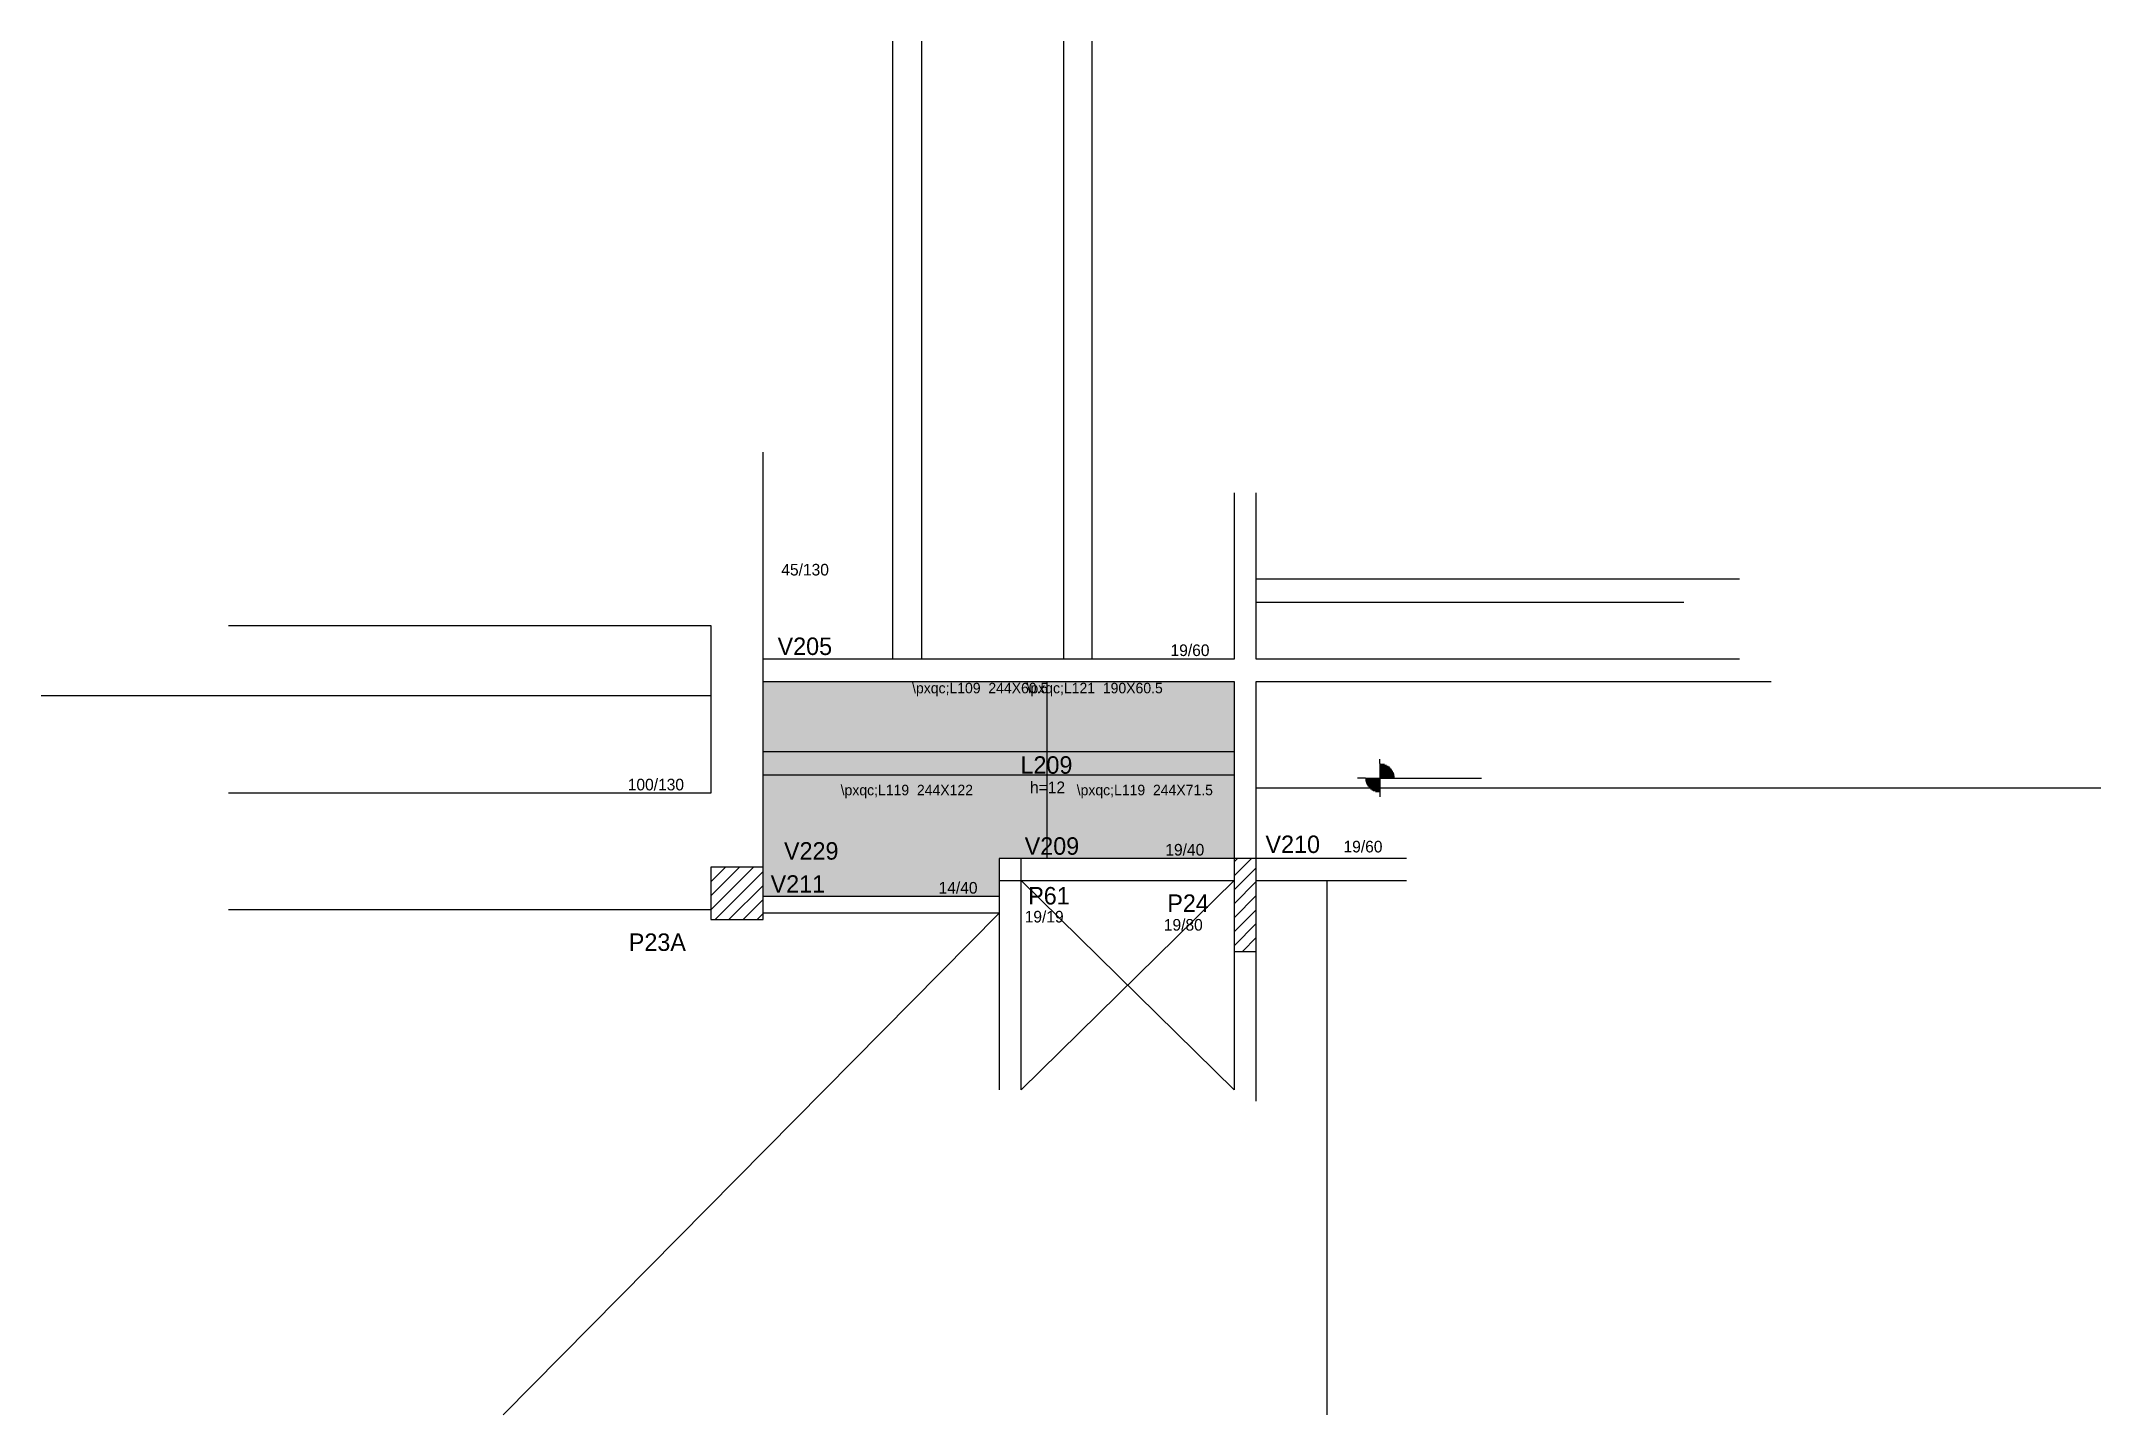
# Model space of a CAD drawing. Header units: metres. Extents: x 4334 to 6104, y 1701 to 2881.
import ezdxf

# ---------------------------------------------------------------- set-up
doc = ezdxf.new("R2010")
doc.units = ezdxf.units.M
for name, color, linetype in [('1', 7, 'Continuous'), ('3', 7, 'Continuous'), ('4', 7, 'Continuous'), ('7', 7, 'Continuous'), ('AUX00', 7, 'Continuous'), ('Hachura', 7, 'Continuous'), ('Painéis', 7, 'Continuous'), ('REAPROVEITAMENTO', 7, 'Continuous')]:
    doc.layers.add(name, color=color, linetype=linetype)

msp = doc.modelspace()

# ---------------------------------------------------------------- hatches: boundary and pattern name
at = {"layer": 'Hachura'}
h = msp.add_hatch(color=7, dxfattribs=at)
h.dxf.hatch_style = 1
h.paths.add_polyline_path([(5359.4, 2250.1), (4954.4, 2250.1), (4954.4, 2250.1), (4954.4, 2270.1), (4954.4, 2270.1), (5359.4, 2270.1), (5359.4, 2270.1), (5359.4, 2250.1)])
at = {"layer": 'REAPROVEITAMENTO'}
h = msp.add_hatch(color=7, dxfattribs=at)
h.dxf.hatch_style = 1
h.paths.add_polyline_path([(5157.4, 2178.6), (5359.4, 2178.6), (5359.4, 2178.6), (5359.4, 2330.6), (5359.4, 2330.6), (4954.4, 2330.6), (4954.4, 2330.6), (4954.4, 2145.7), (4954.4, 2145.7), (5157.4, 2145.7), (5157.4, 2145.7), (5157.4, 2178.6)])

# ---------------------------------------------------------------- linework, layer by layer
at = {"layer": '1', "color": 7, "lineweight": 25}
for p, q in [((5176.4, 1979.6), (5359.4, 2159.6)), ((5176.4, 2159.6), (5359.4, 1979.6)), ((5176.4, 1979.6), (5359.4, 2159.6)), ((5176.4, 2159.6), (5359.4, 1979.6)), ((4730.9, 1700.6), (5157.4, 2131.6))]:
    msp.add_line(p, q, dxfattribs=at)
at = {"layer": '3', "color": 7, "lineweight": 25}
for p, q in [((5484.7, 2260.1), (5484.7, 2263.9)), ((5484.7, 2260.1), (5484.7, 2235.1)), ((5484.7, 2259.5), (5488.5, 2259.5)), ((5484.7, 2258.7), (5490.4, 2258.7)), ((5484.7, 2257.9), (5491.8, 2257.9)), ((5484.7, 2257.1), (5492.8, 2257.1)), ((5484.7, 2256.3), (5493.6, 2256.3)), ((5484.7, 2255.5), (5494.3, 2255.5)), ((5484.7, 2254.7), (5494.9, 2254.7)), ((5484.7, 2253.9), (5495.5, 2253.9)), ((5484.7, 2253.1), (5495.9, 2253.1)), ((5484.7, 2252.4), (5496.2, 2252.4)), ((5484.7, 2251.6), (5496.5, 2251.6)), ((5484.7, 2250.8), (5496.8, 2250.8)), ((5484.7, 2250), (5497, 2250)), ((5484.7, 2249.2), (5497.1, 2249.2)), ((5472.2, 2247.6), (5465.5, 2247.6)), ((5472.2, 2247.6), (5497.2, 2247.6)), ((5484.7, 2246.8), (5472.2, 2246.8)), ((5484.7, 2246), (5472.3, 2246)), ((5484.7, 2245.2), (5472.4, 2245.2)), ((5484.7, 2244.4), (5472.6, 2244.4)), ((5484.7, 2243.6), (5472.8, 2243.6)), ((5484.7, 2242.8), (5473.1, 2242.8)), ((5484.7, 2242), (5473.5, 2242)), ((5484.7, 2241.3), (5473.9, 2241.3)), ((5484.7, 2240.5), (5474.4, 2240.5)), ((5484.7, 2239.7), (5475, 2239.7)), ((5484.7, 2238.9), (5475.7, 2238.9)), ((5484.7, 2238.1), (5476.6, 2238.1)), ((5484.7, 2237.3), (5477.6, 2237.3)), ((5484.7, 2236.5), (5478.9, 2236.5)), ((5484.7, 2235.7), (5480.8, 2235.7)), ((5484.7, 2248.4), (5497.2, 2248.4)), ((5484.7, 2235.1), (5484.7, 2231.4)), ((5497.2, 2247.6), (5572, 2247.6)), ((5359.4, 2163.6), (5374.3, 2178.6)), ((5359.4, 2175.6), (5362.3, 2178.6)), ((4909.4, 2134.4), (4946.1, 2171.1)), ((4909.4, 2146.4), (4934.1, 2171.1)), ((4909.4, 2158.4), (4922, 2171.1)), ((4909.4, 2170.4), (4910, 2171.1)), ((4913.1, 2126.1), (4954.4, 2167.3)), ((5359.4, 2151.6), (5378.4, 2170.6)), ((4925.1, 2126.1), (4954.4, 2155.3)), ((4937.2, 2126.1), (4954.4, 2143.3)), ((5157.4, 2145.7), (4954.4, 2145.7)), ((5359.4, 2139.6), (5378.4, 2158.6)), ((5359.4, 2127.6), (5378.4, 2146.6)), ((4949.2, 2126.1), (4954.4, 2131.3)), ((5157.4, 2131.6), (4954.4, 2131.6)), ((5359.4, 2115.5), (5378.4, 2134.5)), ((5359.4, 2103.5), (5378.4, 2122.5)), ((5366.4, 2098.6), (5378.4, 2110.5))]:
    msp.add_line(p, q, dxfattribs=at)
for points in [[(4954.4, 2428.6), (4954.4, 2527.6)], [(5359.4, 2492.6), (5359.4, 2349.6)], [(5378.4, 2349.6), (5378.4, 2492.6)], [(4954.4, 2349.6), (4954.4, 2428.6)], [(4494.9, 2378.6), (4909.4, 2378.6)], [(4909.4, 2378.6), (4909.4, 2340.1)], [(4909.4, 2340.1), (4909.4, 2234.6)], [(5359.4, 2349.6), (4954.4, 2349.6)], [(4954.4, 2330.6), (4954.4, 2349.6)], [(5793.9, 2349.6), (5378.4, 2349.6)], [(4954.4, 2330.6), (5359.4, 2330.6)], [(4954.4, 2184.6), (4954.4, 2330.6)], [(5359.4, 2330.6), (5359.4, 2178.6)], [(5378.4, 2178.6), (5378.4, 2330.6)], [(5378.4, 2330.6), (5820.9, 2330.6)], [(4909.4, 2234.6), (4494.9, 2234.6)], [(4954.4, 2171.1), (4954.4, 2184.6)], [(5359.4, 2178.6), (5176.4, 2178.6)], [(5507.4, 2178.6), (5378.4, 2178.6)], [(5157.4, 2159.6), (5157.4, 1979.6)], [(5176.4, 1979.6), (5176.4, 2159.6)], [(5176.4, 2159.6), (5359.4, 2159.6)], [(5378.4, 2159.6), (5507.4, 2159.6)], [(4494.9, 2134.6), (4909.4, 2134.6)], [(5359.4, 2098.6), (5359.4, 1979.6)], [(5378.4, 1970.1), (5378.4, 2098.6)]]:
    msp.add_lwpolyline(points, dxfattribs=at)
at = {"layer": '7', "color": 7, "lineweight": 25}
for points in [[(5157.4, 2159.6), (5176.4, 2159.6), (5176.4, 2178.6), (5157.4, 2178.6), (5157.4, 2159.6)], [(5359.4, 2098.6), (5378.4, 2098.6), (5378.4, 2178.6), (5359.4, 2178.6), (5359.4, 2098.6)], [(4909.4, 2126.1), (4954.4, 2126.1), (4954.4, 2171.1), (4909.4, 2171.1), (4909.4, 2126.1)]]:
    msp.add_lwpolyline(points, dxfattribs=at)
at = {"layer": 'Painéis', "color": 7, "lineweight": 25}
for p, q in [((5065.9, 2349.6), (5065.9, 2880.6)), ((5090.9, 2349.6), (5090.9, 2880.6)), ((5212.9, 2349.6), (5212.9, 2880.6)), ((5237.4, 2349.6), (5237.4, 2880.6)), ((5378.4, 2418.6), (5793.9, 2418.6)), ((5378.4, 2398.6), (5745.9, 2398.6)), ((5198.4, 2330.6), (5198.4, 2178.6)), ((4909.4, 2318.1), (4333.9, 2318.1)), ((5359.4, 2270.1), (4954.4, 2270.1)), ((5359.4, 2250.1), (4954.4, 2250.1)), ((5378.4, 2239.1), (6104.4, 2239.1)), ((5438.9, 2159.6), (5438.9, 1700.6))]:
    msp.add_line(p, q, dxfattribs=at)

# ---------------------------------------------------------------- texts
at = {"layer": '3', "color": 7, "lineweight": 25}
for s, p in [('45/130', (4970.1, 2421.6)), ('19/60', (5304.7, 2352.4)), ('100/130', (4838.1, 2237)), ('h=12', (5183.9, 2234.6)), ('19/40', (5300.2, 2181)), ('19/60', (5453.4, 2183.7)), ('14/40', (5105.3, 2148.3)), ('19/19', (5179.3, 2123.5)), ('19/80', (5298.9, 2116.5))]:
    msp.add_text(s, height=10, dxfattribs=at).set_placement(p)
at = {"layer": '4', "color": 7, "lineweight": 25}
for s, p in [('V205', (4966.9, 2353.3)), ('L209', (5175.7, 2251.3)), ('V209', (5179.3, 2181.7)), ('V210', (5386.3, 2183.2)), ('V229', (4972.4, 2177.5)), ('V211', (4960.9, 2149.1)), ('P61', (5182.3, 2139)), ('P24', (5301.9, 2132.6)), ('P23A', (4839, 2099.1))]:
    msp.add_text(s, height=15, dxfattribs=at).set_placement(p)
at = {"layer": 'AUX00', "color": 7, "lineweight": 25}
for s, p in [('\\pxqc;L109 ^J244X60.5', (5082.5, 2320.4)), ('\\pxqc;L121 ^J190X60.5', (5180.9, 2320.4)), ('\\pxqc;L119 ^J244X122', (5021.1, 2232.8)), ('\\pxqc;L119 ^J244X71.5', (5224, 2232.8))]:
    msp.add_text(s, height=9, dxfattribs=at).set_placement(p)

doc.saveas('drawing.dxf')
